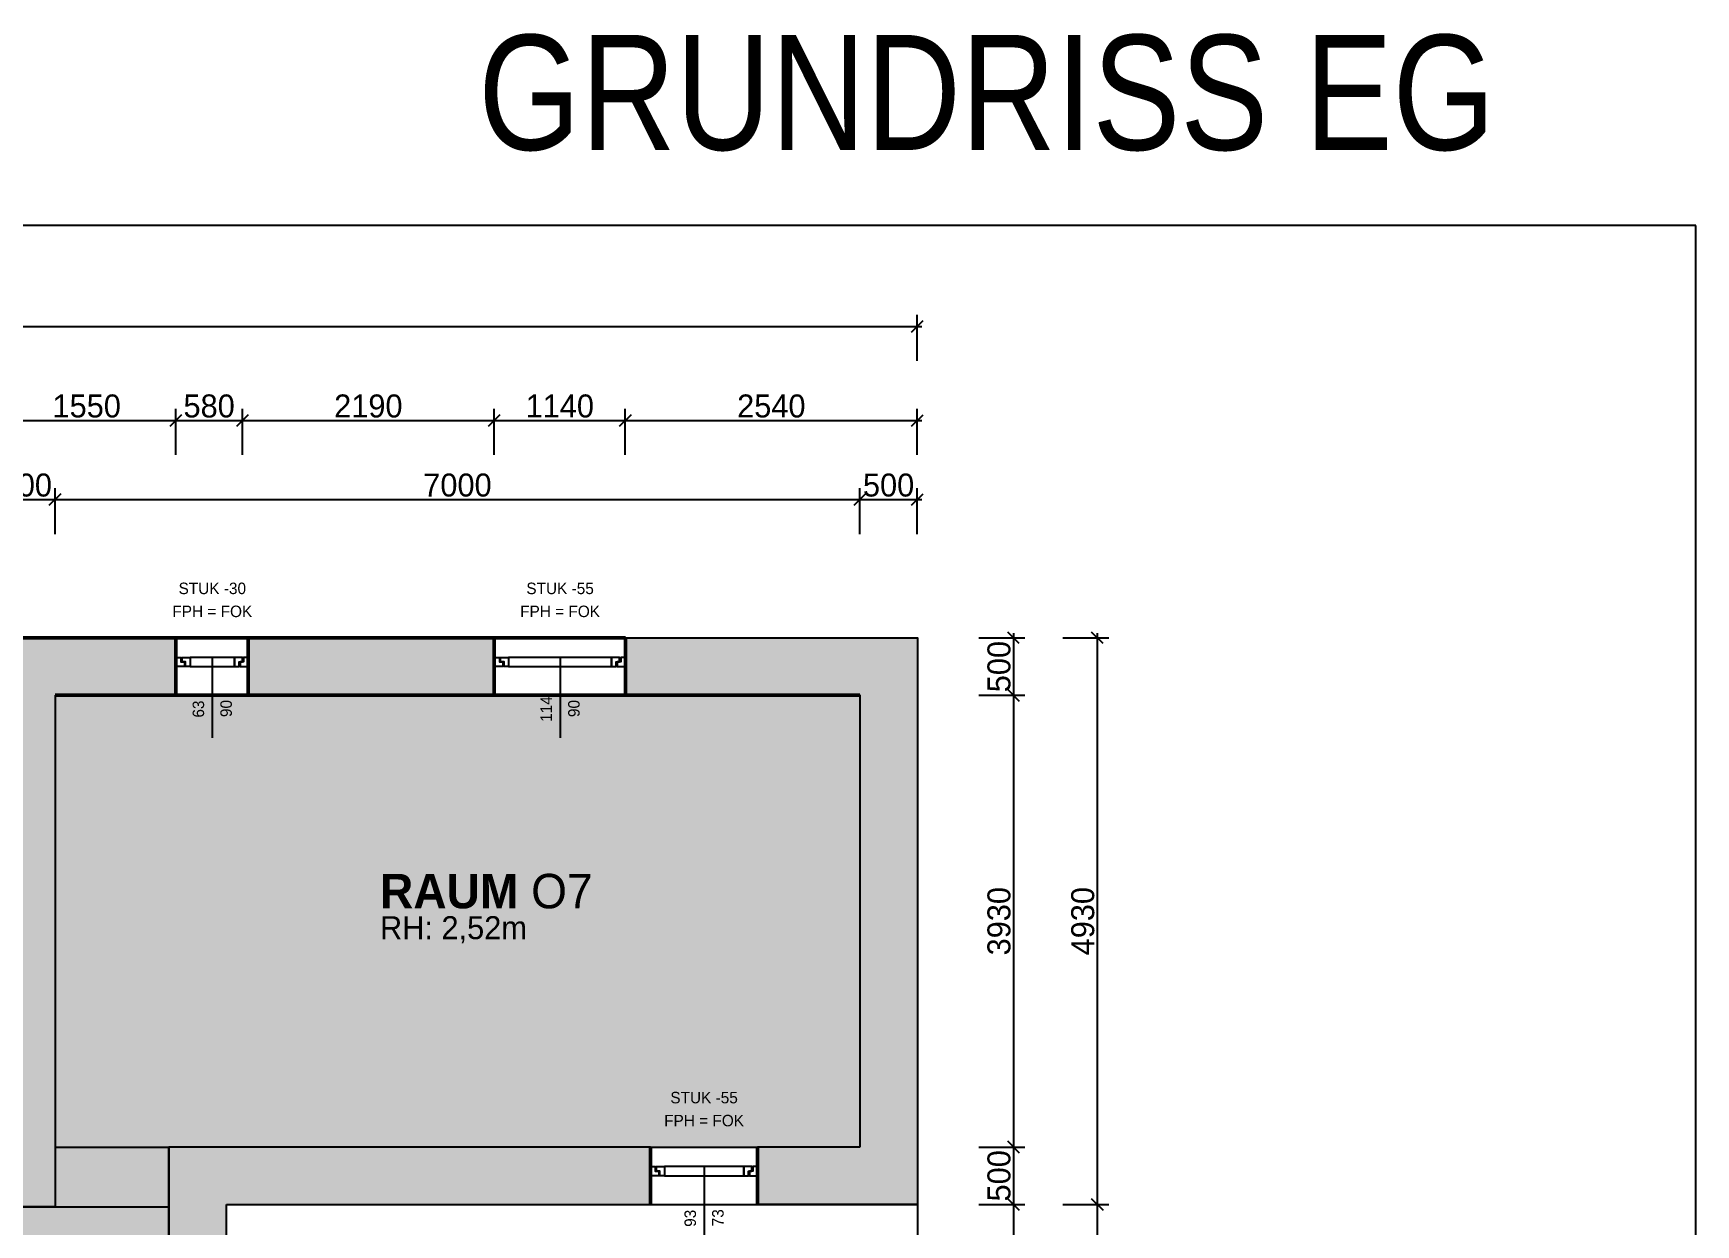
# Model space of a CAD drawing. Header units: metres. Extents: x 2773 to 296211, y -82189 to 61223.
# Drawn here: x 132476 to 146937, y -19601 to -9235 of the extents above; entities that cross this region are included whole.
import ezdxf
from ezdxf.enums import TextEntityAlignment as Align

# ---------------------------------------------------------------- set-up
doc = ezdxf.new("R2010")
doc.units = ezdxf.units.M
doc.header["$LTSCALE"] = 0.5
doc.header["$PDMODE"] = 3
doc.linetypes.add('DASHED2', pattern=[9.525, 6.35, -3.175])
doc.layers.add('-help', color=4, linetype='Continuous', plot=False)
doc.layers.add('KON_HL', color=4, linetype='Continuous', plot=False)
for name, color, linetype in [('AM_6', 7, 'Continuous'), ('KON_050', 5, 'Continuous'), ('KON_MASS', 1, 'Continuous'), ('KON_SCHRAFF', 1, 'Continuous'), ('KON_STRICHLINIE', 1, 'DASHED2'), ('KON_TEXT', 1, 'Continuous')]:
    doc.layers.add(name, color=color, linetype=linetype)
doc.layers.add('KON_05', color=5, linetype='Continuous', lineweight=50)
doc.styles.add('Arial Narrow 3 skalliert', font='ARIALN.TTF', dxfattribs={"height": 3})
doc.styles.add('Century_Gothic', font='GOTHIC.TTF')
doc.dimstyles.new('ISO-50 -IR', dxfattribs={"dimscale": 0.5, "dimtxt": 0.2, "dimasz": 0.225, "dimexe": 0.2, "dimexo": 0.1, "dimgap": 0.05, "dimtad": 1, "dimdec": 0, "dimlfac": 100, "dimdsep": 46, "dimtxsty": 'Century_Gothic', "dimblk": 'OBLIQUE', "dimcen": 2.5, "dimdle": 0.2, "dimadec": 1, "dimazin": 0, "dimtfac": 1, "dimtdec": 0, "dimtix": 1, "dimtmove": 2, "dimatfit": 3, "dimldrblk": 'ARCHTICK', "dimfxl": 0.25, "dimfxlon": 1, "dimarcsym": 0})
doc.dimstyles.new('M - 20 - HTL HALLSTATT$0', dxfattribs={"dimscale": 200, "dimtxt": 1.5, "dimasz": 0.5, "dimexe": 0.5, "dimexo": 0.2, "dimgap": 0.1, "dimtad": 1, "dimdec": 1, "dimdsep": 46, "dimtxsty": 'Century_Gothic', "dimblk": 'OBLIQUE', "dimcen": 0, "dimdle": 0.2, "dimclrd": 256, "dimclre": 256, "dimclrt": 256, "dimadec": 1, "dimazin": 0, "dimtfac": 1, "dimtdec": 1, "dimtix": 1, "dimtofl": 0, "dimtmove": 2, "dimatfit": 3, "dimldrblk": 'DOT', "dimfxl": 1.5, "dimfxlon": 1, "dimlwd": -1, "dimlwe": -1, "dimarcsym": 0})

# ---------------------------------------------------------------- blocks, each defined once
blk = doc.blocks.new('fen')
for points in [[(-0.04, -0.07), (0, -0.07), (0, 0), (-0.08, 0), (-0.08, -0.04), (-0.04, -0.04)], [(-0.04, -0.05), (-0.08, -0.05), (-0.08, -0.12), (0, -0.12), (0, -0.08), (-0.04, -0.08)]]:
    blk.add_lwpolyline(points, close=True)
blk = doc.blocks.new('*D425')
at = {"layer": 'Defpoints', "color": 0, "transparency": 16777216}
for p in [(0, 0.08), (1.135, 0.08), (1.135, 0.08)]:
    blk.add_point(p, dxfattribs=at)
at = {"color": 0, "transparency": 16777216, "insert": (0.447, -0.37), "char_height": 0.1, "attachment_point": 5, "rotation": 90, "style": 'Century_Gothic'}
blk.add_mtext('114', dxfattribs=at)
blk = doc.blocks.new('_ArchTick')
at = {"color": 0, "linetype": 'Continuous', "const_width": 0.15}
blk.add_lwpolyline([(-0.5, -0.5), (0.5, 0.5)], dxfattribs=at)
blk = doc.blocks.new('_None')
blk = doc.blocks.new('*D427')
at = {"layer": 'Defpoints', "color": 0, "transparency": 16777216}
for p in [(0, 0.08), (0.625, 0.08), (0.625, 0.08)]:
    blk.add_point(p, dxfattribs=at)
at = {"color": 0, "transparency": 16777216, "insert": (0.192, -0.37), "char_height": 0.1, "attachment_point": 5, "rotation": 90, "style": 'Century_Gothic'}
blk.add_mtext('63', dxfattribs=at)
blk = doc.blocks.new('_Oblique')
at = {"color": 0, "linetype": 'ByBlock', "lineweight": -2}
blk.add_line((-0.5, -0.5), (0.5, 0.5), dxfattribs=at)
blk = doc.blocks.new('*D530')
at = {"layer": 'Defpoints', "color": 0, "transparency": 16777216}
for p in [(132666, -13292), (132166, -14495), (132666, -14995)]:
    blk.add_point(p, dxfattribs=at)
at = {"layer": 'KON_MASS', "transparency": 16777216}
for p, q in [((132126, -13292), (132706, -13292)), ((132166, -13592), (132166, -13192)), ((132666, -13592), (132666, -13192))]:
    blk.add_line(p, q, dxfattribs=at)
at = {"layer": 'KON_MASS', "transparency": 16777216, "xscale": 100, "yscale": 100, "zscale": 100, "rotation": 180}
blk.add_blockref('_Oblique', (132166, -13292), dxfattribs=at)
at = {"layer": 'KON_MASS', "transparency": 16777216, "xscale": 100, "yscale": 100, "zscale": 100}
blk.add_blockref('_Oblique', (132666, -13292), dxfattribs=at)
at = {"layer": 'KON_MASS', "transparency": 16777216, "insert": (132416, -13167), "char_height": 200, "attachment_point": 5, "style": 'Century_Gothic'}
blk.add_mtext('500', dxfattribs=at)
blk = doc.blocks.new('_Dot')
at = {"color": 0, "linetype": 'ByBlock', "lineweight": -2}
blk.add_line((-0.5, 0), (-1, 0), dxfattribs=at)
at = {"color": 0, "linetype": 'ByBlock', "const_width": 0.5}
blk.add_lwpolyline([(-0.25, 0, 1), (0.25, 0, 1)], format="xyb", close=True, dxfattribs=at)
blk = doc.blocks.new('*D531')
at = {"layer": 'Defpoints', "color": 0, "transparency": 16777216}
for p in [(139666, -13292), (132666, -14995), (139666, -14995)]:
    blk.add_point(p, dxfattribs=at)
at = {"layer": 'KON_MASS', "transparency": 16777216}
for p, q in [((132626, -13292), (139706, -13292)), ((132666, -13592), (132666, -13192)), ((139666, -13592), (139666, -13192))]:
    blk.add_line(p, q, dxfattribs=at)
at = {"layer": 'KON_MASS', "transparency": 16777216, "xscale": 100, "yscale": 100, "zscale": 100, "rotation": 180}
blk.add_blockref('_Oblique', (132666, -13292), dxfattribs=at)
at = {"layer": 'KON_MASS', "transparency": 16777216, "xscale": 100, "yscale": 100, "zscale": 100}
blk.add_blockref('_Oblique', (139666, -13292), dxfattribs=at)
at = {"layer": 'KON_MASS', "transparency": 16777216, "insert": (136166, -13167), "char_height": 200, "attachment_point": 5, "style": 'Century_Gothic'}
blk.add_mtext('7000', dxfattribs=at)
blk = doc.blocks.new('*D532')
at = {"layer": 'Defpoints', "color": 0, "transparency": 16777216}
for p in [(140166, -13292), (140166, -14495), (139666, -14995)]:
    blk.add_point(p, dxfattribs=at)
at = {"layer": 'KON_MASS', "transparency": 16777216}
for p, q in [((139626, -13292), (140206, -13292)), ((139666, -13592), (139666, -13192)), ((140166, -13592), (140166, -13192))]:
    blk.add_line(p, q, dxfattribs=at)
at = {"layer": 'KON_MASS', "transparency": 16777216, "xscale": 100, "yscale": 100, "zscale": 100, "rotation": 180}
blk.add_blockref('_Oblique', (139666, -13292), dxfattribs=at)
at = {"layer": 'KON_MASS', "transparency": 16777216, "xscale": 100, "yscale": 100, "zscale": 100}
blk.add_blockref('_Oblique', (140166, -13292), dxfattribs=at)
at = {"layer": 'KON_MASS', "transparency": 16777216, "insert": (139916, -13167), "char_height": 200, "attachment_point": 5, "style": 'Century_Gothic'}
blk.add_mtext('500', dxfattribs=at)
blk = doc.blocks.new('*D536')
at = {"layer": 'Defpoints', "color": 0, "transparency": 16777216}
for p in [(133716, -12604), (132166, -14495), (133716, -14495)]:
    blk.add_point(p, dxfattribs=at)
at = {"layer": 'KON_MASS', "transparency": 16777216}
for p, q in [((132166, -12904), (132166, -12504)), ((133716, -12904), (133716, -12504)), ((132126, -12604), (133756, -12604))]:
    blk.add_line(p, q, dxfattribs=at)
at = {"layer": 'KON_MASS', "transparency": 16777216, "xscale": 100, "yscale": 100, "zscale": 100, "rotation": 180}
blk.add_blockref('_Oblique', (132166, -12604), dxfattribs=at)
at = {"layer": 'KON_MASS', "transparency": 16777216, "xscale": 100, "yscale": 100, "zscale": 100}
blk.add_blockref('_Oblique', (133716, -12604), dxfattribs=at)
at = {"layer": 'KON_MASS', "transparency": 16777216, "insert": (132941, -12479), "char_height": 200, "attachment_point": 5, "style": 'Century_Gothic'}
blk.add_mtext('1550', dxfattribs=at)
blk = doc.blocks.new('*D537')
at = {"layer": 'Defpoints', "color": 0, "transparency": 16777216}
for p in [(134296, -12604), (133716, -14495), (134296, -14495)]:
    blk.add_point(p, dxfattribs=at)
at = {"layer": 'KON_MASS', "transparency": 16777216}
for p, q in [((133716, -12904), (133716, -12504)), ((134296, -12904), (134296, -12504)), ((133676, -12604), (134336, -12604))]:
    blk.add_line(p, q, dxfattribs=at)
at = {"layer": 'KON_MASS', "transparency": 16777216, "xscale": 100, "yscale": 100, "zscale": 100, "rotation": 180}
blk.add_blockref('_Oblique', (133716, -12604), dxfattribs=at)
at = {"layer": 'KON_MASS', "transparency": 16777216, "xscale": 100, "yscale": 100, "zscale": 100}
blk.add_blockref('_Oblique', (134296, -12604), dxfattribs=at)
at = {"layer": 'KON_MASS', "transparency": 16777216, "insert": (134006, -12479), "char_height": 200, "attachment_point": 5, "style": 'Century_Gothic'}
blk.add_mtext('580', dxfattribs=at)
blk = doc.blocks.new('*D538')
at = {"layer": 'Defpoints', "color": 0, "transparency": 16777216}
for p in [(136486, -12604), (134296, -14495), (136486, -14495)]:
    blk.add_point(p, dxfattribs=at)
at = {"layer": 'KON_MASS', "transparency": 16777216}
for p, q in [((134296, -12904), (134296, -12504)), ((136486, -12904), (136486, -12504)), ((134256, -12604), (136526, -12604))]:
    blk.add_line(p, q, dxfattribs=at)
at = {"layer": 'KON_MASS', "transparency": 16777216, "xscale": 100, "yscale": 100, "zscale": 100, "rotation": 180}
blk.add_blockref('_Oblique', (134296, -12604), dxfattribs=at)
at = {"layer": 'KON_MASS', "transparency": 16777216, "xscale": 100, "yscale": 100, "zscale": 100}
blk.add_blockref('_Oblique', (136486, -12604), dxfattribs=at)
at = {"layer": 'KON_MASS', "transparency": 16777216, "insert": (135391, -12479), "char_height": 200, "attachment_point": 5, "style": 'Century_Gothic'}
blk.add_mtext('2190', dxfattribs=at)
blk = doc.blocks.new('*D539')
at = {"layer": 'Defpoints', "color": 0, "transparency": 16777216}
for p in [(137626, -12604), (136486, -14495), (137626, -14495)]:
    blk.add_point(p, dxfattribs=at)
at = {"layer": 'KON_MASS', "transparency": 16777216}
for p, q in [((136486, -12904), (136486, -12504)), ((137626, -12904), (137626, -12504)), ((136446, -12604), (137666, -12604))]:
    blk.add_line(p, q, dxfattribs=at)
at = {"layer": 'KON_MASS', "transparency": 16777216, "xscale": 100, "yscale": 100, "zscale": 100, "rotation": 180}
blk.add_blockref('_Oblique', (136486, -12604), dxfattribs=at)
at = {"layer": 'KON_MASS', "transparency": 16777216, "xscale": 100, "yscale": 100, "zscale": 100}
blk.add_blockref('_Oblique', (137626, -12604), dxfattribs=at)
at = {"layer": 'KON_MASS', "transparency": 16777216, "insert": (137056, -12479), "char_height": 200, "attachment_point": 5, "style": 'Century_Gothic'}
blk.add_mtext('1140', dxfattribs=at)
blk = doc.blocks.new('*D540')
at = {"layer": 'Defpoints', "color": 0, "transparency": 16777216}
for p in [(140166, -12604), (137626, -14495), (140166, -14495)]:
    blk.add_point(p, dxfattribs=at)
at = {"layer": 'KON_MASS', "transparency": 16777216}
for p, q in [((137626, -12904), (137626, -12504)), ((140166, -12904), (140166, -12504)), ((137586, -12604), (140206, -12604))]:
    blk.add_line(p, q, dxfattribs=at)
at = {"layer": 'KON_MASS', "transparency": 16777216, "xscale": 100, "yscale": 100, "zscale": 100, "rotation": 180}
blk.add_blockref('_Oblique', (137626, -12604), dxfattribs=at)
at = {"layer": 'KON_MASS', "transparency": 16777216, "xscale": 100, "yscale": 100, "zscale": 100}
blk.add_blockref('_Oblique', (140166, -12604), dxfattribs=at)
at = {"layer": 'KON_MASS', "transparency": 16777216, "insert": (138896, -12479), "char_height": 200, "attachment_point": 5, "style": 'Century_Gothic'}
blk.add_mtext('2540', dxfattribs=at)
blk = doc.blocks.new('*D541')
at = {"layer": 'Defpoints', "color": 0, "transparency": 16777216}
for p in [(140166, -11785), (121716, -14495), (140166, -14495)]:
    blk.add_point(p, dxfattribs=at)
at = {"layer": 'KON_MASS', "transparency": 16777216}
for p, q in [((121716, -12085), (121716, -11685)), ((140166, -12085), (140166, -11685)), ((121676, -11785), (140206, -11785))]:
    blk.add_line(p, q, dxfattribs=at)
at = {"layer": 'KON_MASS', "transparency": 16777216, "xscale": 100, "yscale": 100, "zscale": 100, "rotation": 180}
blk.add_blockref('_Oblique', (121716, -11785), dxfattribs=at)
at = {"layer": 'KON_MASS', "transparency": 16777216, "xscale": 100, "yscale": 100, "zscale": 100}
blk.add_blockref('_Oblique', (140166, -11785), dxfattribs=at)
at = {"layer": 'KON_MASS', "transparency": 16777216, "insert": (130941, -11660), "char_height": 200, "attachment_point": 5, "style": 'Century_Gothic'}
blk.add_mtext('18450', dxfattribs=at)
blk = doc.blocks.new('*D542')
at = {"layer": 'Defpoints', "color": 0, "transparency": 16777216}
for p in [(140166, -14495), (139666, -14995), (141002, -14995)]:
    blk.add_point(p, dxfattribs=at)
at = {"layer": 'KON_MASS', "transparency": 16777216}
for p, q in [((141002, -14455), (141002, -15035)), ((140702, -14495), (141102, -14495)), ((140702, -14995), (141102, -14995))]:
    blk.add_line(p, q, dxfattribs=at)
at = {"layer": 'KON_MASS', "transparency": 16777216, "xscale": 100, "yscale": 100, "zscale": 100}
for p, rotation in [((141002, -14495), 90), ((141002, -14995), 270)]:
    blk.add_blockref('_Oblique', p, dxfattribs=dict(at, rotation=rotation))
at = {"layer": 'KON_MASS', "transparency": 16777216, "insert": (140877, -14745), "char_height": 200, "attachment_point": 5, "rotation": 90, "style": 'Century_Gothic'}
blk.add_mtext('500', dxfattribs=at)
blk = doc.blocks.new('*D543')
at = {"layer": 'Defpoints', "color": 0, "transparency": 16777216}
for p in [(139666, -14995), (139666, -18925), (141002, -18925)]:
    blk.add_point(p, dxfattribs=at)
at = {"layer": 'KON_MASS', "transparency": 16777216}
for p, q in [((140702, -14995), (141102, -14995)), ((141002, -14955), (141002, -18965)), ((140702, -18925), (141102, -18925))]:
    blk.add_line(p, q, dxfattribs=at)
at = {"layer": 'KON_MASS', "transparency": 16777216, "xscale": 100, "yscale": 100, "zscale": 100}
for p, rotation in [((141002, -14995), 90), ((141002, -18925), 270)]:
    blk.add_blockref('_Oblique', p, dxfattribs=dict(at, rotation=rotation))
at = {"layer": 'KON_MASS', "transparency": 16777216, "insert": (140877, -16960), "char_height": 200, "attachment_point": 5, "rotation": 90, "style": 'Century_Gothic'}
blk.add_mtext('3930', dxfattribs=at)
blk = doc.blocks.new('*D544')
at = {"layer": 'Defpoints', "color": 0, "transparency": 16777216}
for p in [(139666, -18925), (139666, -19425), (141002, -19425)]:
    blk.add_point(p, dxfattribs=at)
at = {"layer": 'KON_MASS', "transparency": 16777216}
for p, q in [((140702, -18925), (141102, -18925)), ((141002, -18885), (141002, -19465)), ((140702, -19425), (141102, -19425))]:
    blk.add_line(p, q, dxfattribs=at)
at = {"layer": 'KON_MASS', "transparency": 16777216, "xscale": 100, "yscale": 100, "zscale": 100}
for p, rotation in [((141002, -18925), 90), ((141002, -19425), 270)]:
    blk.add_blockref('_Oblique', p, dxfattribs=dict(at, rotation=rotation))
at = {"layer": 'KON_MASS', "transparency": 16777216, "insert": (140877, -19175), "char_height": 200, "attachment_point": 5, "rotation": 90, "style": 'Century_Gothic'}
blk.add_mtext('500', dxfattribs=at)
blk = doc.blocks.new('*D545')
at = {"layer": 'Defpoints', "color": 0, "transparency": 16777216}
for p in [(139666, -19425), (140166, -23395), (141002, -23395)]:
    blk.add_point(p, dxfattribs=at)
at = {"layer": 'KON_MASS', "transparency": 16777216}
for p, q in [((140702, -19425), (141102, -19425)), ((141002, -19385), (141002, -23435)), ((140702, -23395), (141102, -23395))]:
    blk.add_line(p, q, dxfattribs=at)
at = {"layer": 'KON_MASS', "transparency": 16777216, "xscale": 100, "yscale": 100, "zscale": 100}
for p, rotation in [((141002, -19425), 90), ((141002, -23395), 270)]:
    blk.add_blockref('_Oblique', p, dxfattribs=dict(at, rotation=rotation))
at = {"layer": 'KON_MASS', "transparency": 16777216, "insert": (140877, -21410), "char_height": 200, "attachment_point": 5, "rotation": 90, "style": 'Century_Gothic'}
blk.add_mtext('3970', dxfattribs=at)
blk = doc.blocks.new('*D549')
at = {"layer": 'Defpoints', "color": 0, "transparency": 16777216}
for p in [(140166, -14495), (140166, -19425), (141731, -19425)]:
    blk.add_point(p, dxfattribs=at)
at = {"layer": 'KON_MASS', "transparency": 16777216}
for p, q in [((141731, -14455), (141731, -19465)), ((141431, -14495), (141831, -14495)), ((141431, -19425), (141831, -19425))]:
    blk.add_line(p, q, dxfattribs=at)
at = {"layer": 'KON_MASS', "transparency": 16777216, "xscale": 100, "yscale": 100, "zscale": 100}
for p, rotation in [((141731, -14495), 90), ((141731, -19425), 270)]:
    blk.add_blockref('_Oblique', p, dxfattribs=dict(at, rotation=rotation))
at = {"layer": 'KON_MASS', "transparency": 16777216, "insert": (141606, -16960), "char_height": 200, "attachment_point": 5, "rotation": 90, "style": 'Century_Gothic'}
blk.add_mtext('4930', dxfattribs=at)
blk = doc.blocks.new('*D550')
at = {"layer": 'Defpoints', "color": 0, "transparency": 16777216}
for p in [(140166, -19425), (140166, -23395), (141731, -23395)]:
    blk.add_point(p, dxfattribs=at)
at = {"layer": 'KON_MASS', "transparency": 16777216}
for p, q in [((141431, -19425), (141831, -19425)), ((141731, -19385), (141731, -23435)), ((141431, -23395), (141831, -23395))]:
    blk.add_line(p, q, dxfattribs=at)
at = {"layer": 'KON_MASS', "transparency": 16777216, "xscale": 100, "yscale": 100, "zscale": 100}
for p, rotation in [((141731, -19425), 90), ((141731, -23395), 270)]:
    blk.add_blockref('_Oblique', p, dxfattribs=dict(at, rotation=rotation))
at = {"layer": 'KON_MASS', "transparency": 16777216, "insert": (141606, -21410), "char_height": 200, "attachment_point": 5, "rotation": 90, "style": 'Century_Gothic'}
blk.add_mtext('3970', dxfattribs=at)
blk = doc.blocks.new('*D686')
at = {"layer": 'Defpoints', "color": 0, "transparency": 16777216}
for p in [(0, 0.08), (0.93, 0.08), (0.93, 0.08)]:
    blk.add_point(p, dxfattribs=at)
at = {"color": 0, "transparency": 16777216, "insert": (0.345, -0.37), "char_height": 0.1, "attachment_point": 5, "rotation": 90, "style": 'Century_Gothic'}
blk.add_mtext('93', dxfattribs=at)
blk = doc.blocks.new('*U424')
blk.add_lwpolyline([(0.12, 0.08), (0.12, 0), (1.015, 0), (1.015, 0.08)], close=True)
blk.add_lwpolyline([(0.567, 0.08), (0.567, -0.62)])
at = {"xscale": -1, "rotation": 89.99999999999993}
blk.add_blockref('fen', (0, 0), dxfattribs=at)
at = {"rotation": 269.9999999999999}
blk.add_blockref('fen', (1.135, 0), dxfattribs=at)
at = {"style": 'Century_Gothic'}
for tag, rotation, p in [('STUK', 360, (0.567, 0.68)), ('FPH', 360, (0.567, 0.48)), ('HÖHE', 90, (0.687, -0.378))]:
    blk.add_attdef(tag, text='', height=0.1, rotation=rotation, dxfattribs=at).set_placement(p, align=Align.MIDDLE_CENTER)
dim = blk.add_linear_dim(base=(1.135, 0.08), p1=(0, 0.08), p2=(1.135, 0.08), dimstyle='ISO-50 -IR', override={"dimblk1": 'None', "dimblk2": 'None', "dimsah": 1, "dimse1": 1, "dimse2": 1, "dimsd1": 1, "dimsd2": 1})
dim.commit()
dim.dimension.update_dxf_attribs({"geometry": '*D425', "text_midpoint": (0.4475, -0.37), "dimtype": 160, "text_rotation": 90})
blk = doc.blocks.new('*U426')
blk.add_lwpolyline([(0.12, 0.08), (0.12, 0), (0.505, 0), (0.505, 0.08)], close=True)
blk.add_lwpolyline([(0.312, 0.08), (0.312, -0.62)])
at = {"xscale": -1, "rotation": 89.99999999999993}
blk.add_blockref('fen', (0, 0), dxfattribs=at)
at = {"rotation": 269.9999999999999}
blk.add_blockref('fen', (0.625, 0), dxfattribs=at)
at = {"style": 'Century_Gothic'}
for tag, rotation, p in [('STUK', 360, (0.312, 0.68)), ('FPH', 360, (0.312, 0.48)), ('HÖHE', 90, (0.432, -0.378))]:
    blk.add_attdef(tag, text='', height=0.1, rotation=rotation, dxfattribs=at).set_placement(p, align=Align.MIDDLE_CENTER)
dim = blk.add_linear_dim(base=(0.625, 0.08), p1=(0, 0.08), p2=(0.625, 0.08), dimstyle='ISO-50 -IR', override={"dimblk1": 'None', "dimblk2": 'None', "dimsah": 1, "dimse1": 1, "dimse2": 1, "dimsd1": 1, "dimsd2": 1})
dim.commit()
dim.dimension.update_dxf_attribs({"geometry": '*D427', "text_midpoint": (0.1925, -0.37), "dimtype": 160, "text_rotation": 90})
blk = doc.blocks.new('*U685')
blk.add_lwpolyline([(0.12, 0.08), (0.12, 0), (0.81, 0), (0.81, 0.08)], close=True)
blk.add_lwpolyline([(0.465, 0.08), (0.465, -0.62)])
at = {"xscale": -1, "rotation": 89.99999999999993}
blk.add_blockref('fen', (0, 0), dxfattribs=at)
at = {"rotation": 269.9999999999999}
blk.add_blockref('fen', (0.93, 0), dxfattribs=at)
at = {"style": 'Century_Gothic'}
for tag, rotation, p in [('STUK', 360, (0.465, 0.68)), ('FPH', 360, (0.465, 0.48)), ('HÖHE', 90, (0.585, -0.378))]:
    blk.add_attdef(tag, text='', height=0.1, rotation=rotation, dxfattribs=at).set_placement(p, align=Align.MIDDLE_CENTER)
dim = blk.add_linear_dim(base=(0.93, 0.08), p1=(0, 0.08), p2=(0.93, 0.08), dimstyle='ISO-50 -IR', override={"dimblk1": 'None', "dimblk2": 'None', "dimsah": 1, "dimse1": 1, "dimse2": 1, "dimsd1": 1, "dimsd2": 1})
dim.commit()
dim.dimension.update_dxf_attribs({"geometry": '*D686', "text_midpoint": (0.345, -0.37), "dimtype": 160, "text_rotation": 90})

msp = doc.modelspace()

# ---------------------------------------------------------------- hatches: boundary and pattern name
at = {"layer": 'KON_SCHRAFF', "true_color": 0x939598, "transparency": 33554602}
h = msp.add_hatch(color=252, dxfattribs=at)
h.dxf.hatch_style = 1
h.paths.add_polyline_path([(131016.21, -14494.55), (121716.21, -14494.55), (121716.21, -15594.55), (122216.21, -15594.55), (122216.21, -14994.55), (127086.21, -14994.55), (127266.21, -14994.55), (131016.21, -14994.55)])
h.paths.add_polyline_path([(133716.21, -14494.55), (132166.21, -14494.55), (132166.21, -14994.55), (132166.21, -18924.55), (131526.21, -18924.55), (131526.21, -19445.99), (132666.21, -19445.99), (132666.21, -14994.55), (133716.21, -14994.55)])
h.paths.add_polyline_path([(136486.21, -14494.55), (134346.21, -14494.55), (134346.21, -14994.55), (136486.21, -14994.55)])
h.paths.add_polyline_path([(140166.21, -14494.55), (137626.21, -14494.55), (137626.21, -14994.55), (139666.21, -14994.55), (139666.21, -18924.55), (138776.21, -18924.55), (138776.21, -19424.55), (140166.21, -19424.55)])
h.paths.add_polyline_path([(137846.21, -18924.55), (134156.21, -18924.55), (133656.21, -18924.55), (133656.21, -19424.55), (133656.21, -19727.05), (134156.21, -19727.05), (134156.21, -19424.55), (137846.21, -19424.55)])
h.paths.add_polyline_path([(134156.21, -23092.05), (133656.21, -23092.05), (133656.21, -23394.55), (133656.21, -27114.55), (133256.21, -27114.55), (133256.21, -27614.55), (136326.21, -27614.55), (136326.21, -27114.55), (134156.21, -27114.55), (134156.21, -23894.55)])
h.paths.add_polyline_path([(135676.21, -23394.55), (134156.21, -23394.55), (134156.21, -23894.55), (135676.21, -23894.55)], flags=17)
h.paths.add_polyline_path([(140166.21, -23394.55), (136756.21, -23394.55), (136756.21, -23894.55), (139666.21, -23894.55), (139666.21, -27114.55), (137496.21, -27114.55), (137496.21, -27614.55), (140166.21, -27614.55)])
h.paths.add_polyline_path([(132086.21, -27114.55), (130346.21, -27114.55), (122216.21, -27114.55), (122216.21, -26167.55), (121716.21, -26167.55), (121716.21, -27614.55), (130346.21, -27614.55), (132086.21, -27614.55)])
h.paths.add_polyline_path([(132336.21, -23567.55), (122216.21, -23567.55), (122216.21, -23092.05), (121716.21, -23092.05), (121716.21, -25007.55), (122216.21, -25007.55), (122216.21, -24067.55), (132336.21, -24067.55)])
h.paths.add_polyline_path([(122216.21, -18665.99), (121716.21, -18665.99), (121716.21, -19727.05), (122216.21, -19727.05), (122216.21, -19445.99), (122216.21, -19265.99)])
h.paths.add_polyline_path([(122216.21, -16594.55), (121716.21, -16594.55), (121716.21, -17665.99), (122216.21, -17665.99)])
at = {"layer": 'KON_SCHRAFF', "true_color": 0xc5b7aa, "transparency": 33554470}
h = msp.add_hatch(color=9, dxfattribs=at)
h.dxf.hatch_style = 1
h.paths.add_polyline_path([(132166.21, -14994.55), (127086.21, -14994.55), (122216.21, -14994.55), (122216.21, -19445.99), (122216.21, -23567.55), (132336.21, -23567.55), (132336.21, -24067.55), (122216.21, -24067.55), (122216.21, -27114.55), (133656.21, -27114.55), (133656.21, -24067.55), (133496.21, -24067.55), (133496.21, -23567.55), (133656.21, -23567.55), (133656.21, -18924.55), (139666.21, -18924.55), (139666.21, -14994.55), (132666.21, -14994.55), (132666.21, -19445.99), (131526.21, -19445.99), (131526.21, -18924.55), (132166.21, -18924.55)])
h.paths.add_polyline_path([(139666.21, -23894.55), (134156.21, -23894.55), (134156.21, -27114.55), (139666.21, -27114.55)], flags=17)
at = {"layer": 'KON_SCHRAFF', "true_color": 0xb5a392, "transparency": 33554613}
h = msp.add_hatch(color=253, dxfattribs=at)
h.dxf.hatch_style = 1
h.paths.add_polyline_path([(122216.21, -19265.99), (122216.21, -19445.99), (125626.21, -19445.99), (125626.21, -19265.99)])
h.paths.add_polyline_path([(127086.21, -19445.99), (127456.21, -19445.99), (127456.21, -18924.55), (127086.21, -18924.55)])
h.paths.add_polyline_path([(129896.21, -19445.99), (130266.21, -19445.99), (130266.21, -18924.55), (129896.21, -18924.55)])
h.paths.add_polyline_path([(127302.2, -21730.67), (128716.82, -21730.67), (128716.82, -21298.93), (127302.2, -21298.93)], flags=9)
h.paths.add_polyline_path([(126697.48, -21536.33), (128878.34, -21536.33), (128878.34, -20879.94), (126697.48, -20879.94)], flags=9)
h.paths.add_polyline_path([(136111.32, -26243.21), (137525.94, -26243.21), (137525.94, -25811.46), (136111.32, -25811.46)], flags=9)
h.paths.add_polyline_path([(136073.61, -26033.21), (138128.23, -26033.21), (138128.23, -25376.82), (136073.61, -25376.82)], flags=9)
h.paths.add_polyline_path([(126717.86, -26108.44), (128132.47, -26108.44), (128132.47, -25676.69), (126717.86, -25676.69)], flags=9)
h.paths.add_polyline_path([(126680.15, -25898.44), (128734.77, -25898.44), (128734.77, -25242.05), (126680.15, -25242.05)], flags=9)
h.paths.add_polyline_path([(128830.35, -17232.68), (130244.97, -17232.68), (130244.97, -16800.94), (128830.35, -16800.94)], flags=9)
h.paths.add_polyline_path([(128792.64, -17022.69), (130847.26, -17022.69), (130847.26, -16366.3), (128792.64, -16366.3)], flags=9)
h.paths.add_polyline_path([(135416.73, -17232.68), (136831.34, -17232.68), (136831.34, -16800.94), (135416.73, -16800.94)], flags=9)
h.paths.add_polyline_path([(135379.02, -17022.69), (137433.64, -17022.69), (137433.64, -16366.3), (135379.02, -16366.3)], flags=9)

# ---------------------------------------------------------------- linework, layer by layer
at = {"layer": '-help'}
msp.add_lwpolyline([(146936.79, -10906.62), (113860.52, -10906.62), (113860.52, -31770.04), (146936.79, -31770.04)], close=True, dxfattribs=at)
at = {"layer": 'KON_05'}
for points in [[(131016.21, -14494.55), (132166.21, -14494.55), (137626.21, -14494.55)], [(133716.21, -14494.55), (133716.21, -14994.55)], [(134346.21, -14494.55), (134346.21, -14994.55)], [(136486.21, -14494.55), (136486.21, -14994.55)], [(137626.21, -14494.55), (137626.21, -14994.55)], [(132666.21, -14994.55), (139666.21, -14994.55)], [(137846.21, -18924.55), (137846.21, -19424.55)], [(138776.21, -18924.55), (138776.21, -19424.55)], [(138776.21, -18924.55), (138776.21, -19424.55)]]:
    msp.add_lwpolyline(points, dxfattribs=at)
at = {"layer": 'KON_050'}
for points in [[(132166.21, -14494.55), (133716.21, -14494.55)], [(134346.21, -14494.55), (136486.21, -14494.55)], [(137626.21, -14494.55), (140166.21, -14494.55), (140166.21, -19424.55)], [(132666.21, -14994.55), (132666.21, -19445.99), (131526.21, -19445.99), (131526.21, -18924.55), (132166.21, -18924.55), (132166.21, -14994.55)], [(132666.21, -14994.55), (133716.21, -14994.55)], [(134346.21, -14994.55), (136486.21, -14994.55)], [(137626.21, -14994.55), (139666.21, -14994.55), (139666.21, -18924.55)], [(134156.21, -18924.55), (133656.21, -18924.55), (133656.21, -19424.55)], [(133656.21, -19727.05), (133656.21, -18924.55)], [(137846.21, -18924.55), (134156.21, -18924.55)], [(139666.21, -18924.55), (138776.21, -18924.55)], [(133656.21, -19424.55), (133656.21, -19727.05), (134156.21, -19727.05), (134156.21, -19424.55)], [(134156.21, -19424.55), (137846.21, -19424.55)], [(138776.21, -19424.55), (140166.21, -19424.55)]]:
    msp.add_lwpolyline(points, dxfattribs=at)
at = {"layer": 'KON_HL'}
for points in [[(132666.21, -14994.55), (133716.21, -14994.55), (133716.21, -14494.55)], [(134346.21, -14494.55), (134346.21, -14994.55)], [(136486.21, -14494.55), (136486.21, -14994.55)], [(139666.21, -14994.55), (137626.21, -14994.55), (137626.21, -14494.55)], [(132666.21, -14994.55), (132666.21, -18924.55)], [(133716.21, -14994.55), (132666.21, -14994.55)], [(136486.21, -14994.55), (134346.21, -14994.55)], [(139666.21, -14994.55), (137626.21, -14994.55)], [(132666.21, -18924.55), (132666.21, -19445.99), (132156.9, -19445.99)], [(137846.21, -18924.55), (137846.21, -19424.55)], [(140166.21, -19424.55), (138776.21, -19424.55), (138776.21, -18924.55)]]:
    msp.add_lwpolyline(points, dxfattribs=at)
at = {"layer": 'KON_STRICHLINIE'}
for points in [[(132666.21, -18924.55), (133656.21, -18924.55)], [(137846.21, -18924.55), (138776.21, -18924.55)], [(127456.21, -19445.99), (133656.21, -19445.99)], [(137846.21, -19424.55), (138776.21, -19424.55)], [(140166.21, -19424.55), (140166.21, -23394.55)]]:
    msp.add_lwpolyline(points, dxfattribs=at)

# ---------------------------------------------------------------- block references
at = {"layer": 'KON_MASS'}
ref = msp.add_blockref('*U426', (133721.21, -14744.55), dxfattribs=dict(at, xscale=1000, yscale=1000, zscale=1000))
ref.add_attrib('FPH', 'FPH = FOK', dxfattribs={"layer": '0', "height": 100, "style": 'Century_Gothic'}).set_placement((134033.71, -14264.55), align=Align.MIDDLE_CENTER)
ref.add_attrib('STUK', 'STUK -30', dxfattribs={"layer": '0', "height": 100, "style": 'Century_Gothic'}).set_placement((134033.71, -14064.55), align=Align.MIDDLE_CENTER)
ref.add_attrib('HÖHE', '90', dxfattribs={"layer": '0', "height": 100, "rotation": 90, "style": 'Century_Gothic'}).set_placement((134153.71, -15109.86), align=Align.MIDDLE_CENTER)
ref = msp.add_blockref('*U424', (136491.21, -14744.55), dxfattribs=dict(at, xscale=1000, yscale=1000, zscale=1000))
ref.add_attrib('FPH', 'FPH = FOK', dxfattribs={"layer": '0', "height": 100, "style": 'Century_Gothic'}).set_placement((137058.71, -14264.55), align=Align.MIDDLE_CENTER)
ref.add_attrib('STUK', 'STUK -55', dxfattribs={"layer": '0', "height": 100, "style": 'Century_Gothic'}).set_placement((137058.71, -14064.55), align=Align.MIDDLE_CENTER)
ref.add_attrib('HÖHE', '90', dxfattribs={"layer": '0', "height": 100, "rotation": 90, "style": 'Century_Gothic'}).set_placement((137178.71, -15109.86), align=Align.MIDDLE_CENTER)
ref = msp.add_blockref('*U685', (137846.21, -19174.55), dxfattribs=dict(at, xscale=1000, yscale=1000, zscale=1000))
ref.add_attrib('FPH', 'FPH = FOK', dxfattribs={"layer": '0', "height": 100, "style": 'Century_Gothic'}).set_placement((138311.21, -18694.55), align=Align.MIDDLE_CENTER)
ref.add_attrib('STUK', 'STUK -55', dxfattribs={"layer": '0', "height": 100, "style": 'Century_Gothic'}).set_placement((138311.21, -18494.55), align=Align.MIDDLE_CENTER)
ref.add_attrib('HÖHE', '73', dxfattribs={"layer": '0', "height": 100, "rotation": 90, "style": 'Century_Gothic'}).set_placement((138431.21, -19539.86), align=Align.MIDDLE_CENTER)

# ---------------------------------------------------------------- texts
at = {"layer": 'AM_6', "insert": (145191.33, -9250.01), "char_height": 1000, "width": 11389.741, "attachment_point": 3, "style": 'Arial Narrow 3 skalliert'}
msp.add_mtext('GRUNDRISS EG', dxfattribs=at)
at = {"layer": 'KON_TEXT', "width": 3182.4376, "attachment_point": 1, "style": 'Arial Narrow 3 skalliert'}
for s, insert, char_height in [('{\\fCentury Gothic|b1|i0|c0|p34;RAUM\\fCentury Gothic|b0|i0|c0|p34; O7}', (135492.15, -16548.16), 300), ('{\\fCentury Gothic|b0|i0|c0|p34;RH: 2,52m}', (135492.15, -16916.33), 200)]:
    msp.add_mtext(s, dxfattribs=dict(at, insert=insert, char_height=char_height))

# ---------------------------------------------------------------- dimensions: what is measured, and where the dimension line sits
at = {"layer": 'KON_MASS'}
for base, p1, p2, picture, middle in [((140166.21, -11785.17), (121716.21, -14494.55), (140166.21, -14494.55), '*D541', (130941.21, -11660.14)), ((133716.21, -12603.9), (132166.21, -14494.55), (133716.21, -14494.55), '*D536', (132941.21, -12478.87)), ((134296.21, -12603.9), (133716.21, -14494.55), (134296.21, -14494.55), '*D537', (134006.21, -12478.87)), ((136486.21, -12603.9), (134296.21, -14494.55), (136486.21, -14494.55), '*D538', (135391.21, -12478.87)), ((137626.21, -12603.9), (136486.21, -14494.55), (137626.21, -14494.55), '*D539', (137056.21, -12478.87)), ((140166.21, -12603.9), (137626.21, -14494.55), (140166.21, -14494.55), '*D540', (138896.21, -12478.87)), ((132666.21, -13292.15), (132166.21, -14494.55), (132666.21, -14994.55), '*D530', (132416.21, -13167.12)), ((139666.21, -13292.15), (132666.21, -14994.55), (139666.21, -14994.55), '*D531', (136166.21, -13167.12)), ((140166.21, -13292.15), (139666.21, -14994.55), (140166.21, -14494.55), '*D532', (139916.21, -13167.12))]:
    dim = msp.add_linear_dim(base=base, p1=p1, p2=p2, dimstyle='M - 20 - HTL HALLSTATT$0', override={"dimtxt": 1}, dxfattribs=at)
    dim.commit()
    dim.dimension.update_dxf_attribs({"geometry": picture, "text_midpoint": middle})
for base, p1, p2, picture, middle in [((141001.73, -14994.55), (140166.21, -14494.55), (139666.21, -14994.55), '*D542', (140876.7, -14744.55)), ((141731, -19424.55), (140166.21, -14494.55), (140166.21, -19424.55), '*D549', (141605.97, -16959.55)), ((141001.73, -18924.55), (139666.21, -14994.55), (139666.21, -18924.55), '*D543', (140876.7, -16959.55)), ((141001.73, -19424.55), (139666.21, -18924.55), (139666.21, -19424.55), '*D544', (140876.7, -19174.55)), ((141001.73, -23394.55), (139666.21, -19424.55), (140166.21, -23394.55), '*D545', (140876.7, -21409.55)), ((141731, -23394.55), (140166.21, -19424.55), (140166.21, -23394.55), '*D550', (141605.97, -21409.55))]:
    dim = msp.add_linear_dim(base=base, p1=p1, p2=p2, angle=90, dimstyle='M - 20 - HTL HALLSTATT$0', override={"dimtxt": 1}, dxfattribs=at)
    dim.commit()
    dim.dimension.update_dxf_attribs({"geometry": picture, "text_midpoint": middle})

doc.saveas('drawing.dxf')
